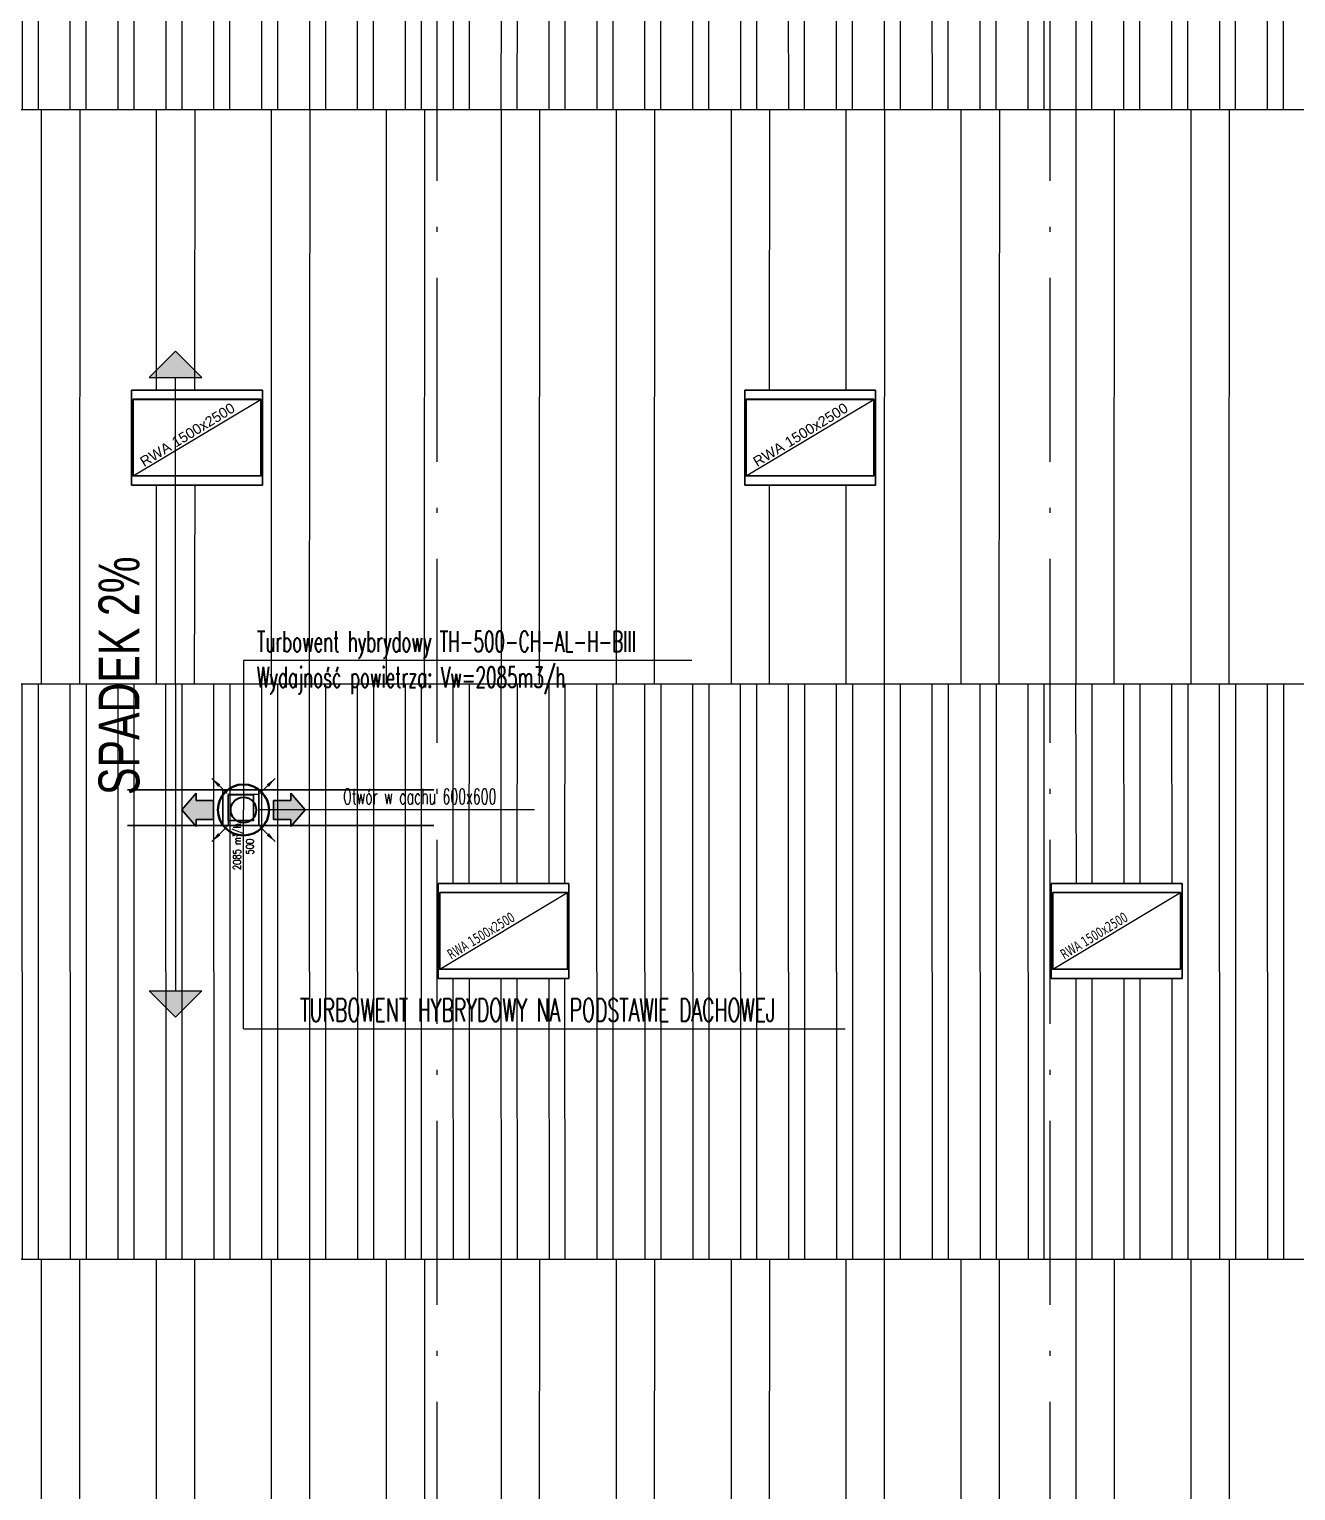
# Model space of a CAD drawing. Extents: x 6529560 to 6558080, y 5579316 to 5588131.
# Drawn here: x 6543331.87 to 6543356.66, y 5579558.69 to 5579587.29 of the extents above; entities that cross this region are included whole.
import ezdxf
from ezdxf.enums import TextEntityAlignment as Align

# ---------------------------------------------------------------- set-up
doc = ezdxf.new("R2010")
doc.units = 0
doc.header["$MEASUREMENT"] = 0
for name, pattern in [('ACAD_ISO10W100', [18, 12, -3, 0, -3]), ('GR_SOLID', [0]), ('STRICHLINIE', [0.75, 0.5, -0.25])]:
    doc.linetypes.add(name, pattern=pattern)
doc.layers.get('0').update_dxf_attribs({"color": 2, "linetype": 'CONTINUOUS', "lineweight": 5})
for name, color, linetype in [('06', 6, 'CONTINUOUS'), ('9', 1, 'CONTINUOUS'), ('_ajw_wywiew', 20, 'STRICHLINIE')]:
    doc.layers.add(name, color=color, linetype=linetype)
for name, color, linetype, lineweight in [('3', 4, 'CONTINUOUS', 13), ('arch_opisy', 20, 'CONTINUOUS', 13), ('arch_osie', 181, 'CONTINUOUS', 5), ('arch_zadaszenie', 76, 'CONTINUOUS', 15), ('arch_zadaszenie klapy dymowe', 31, 'CONTINUOUS', 13), ('arch_zadaszenie_raster', 76, 'CONTINUOUS', 15), ('FLUID-W1', 7, 'CONTINUOUS', 35), ('FLUID-W1-150-ARRGR', 7, 'CONTINUOUS', 13), ('IS_CIĘŻARY', 1, 'CONTINUOUS', 25), ('IS_OTWOROWANIE', 6, 'CONTINUOUS', 35), ('IS_wentylacja opis', 7, 'CONTINUOUS', 18)]:
    doc.layers.add(name, color=color, linetype=linetype, lineweight=lineweight)
doc.styles.add('FDBES', font='simplex.shx')
doc.styles.add('simplex', font='simplex.shx', dxfattribs={"width": 0.8})
doc.styles.get("Standard").update_dxf_attribs({"font": 'arial.ttf', "width": 0.75})
doc.dimstyles.new('FDBES', dxfattribs={"dimscale": 50, "dimtxt": 4, "dimasz": 2.5, "dimexe": 0.8, "dimexo": 2, "dimgap": 1, "dimtad": 1, "dimdsep": 46, "dimtxsty": 'FDBES', "dimcen": 2.5, "dimclrd": 4, "dimclre": 5, "dimadec": 0, "dimazin": 0, "dimtfac": 1, "dimtmove": 0, "dimatfit": 3, "dimfxl": 1, "dimarcsym": 0})
pattern_1 = [(90, (-75.1374, 0), (-0.9375, 2e-16), []), (90, (-74.8249, 0.3125), (-0.9375, 2e-16), [])]
pattern_2 = [(90, (-75.1374, 0), (-2.25, 4e-16), []), (90, (-74.3874, 0.75), (-2.25, 4e-16), [])]

# ---------------------------------------------------------------- blocks, each defined once
blk = doc.blocks.new('w2_1')
at = {"layer": '3', "lineweight": 25, "elevation": 7.783}
for points in [[(6543044.329, 5579880.741), (6543050.329, 5579880.741)], [(6543047.759, 5579880.741), (6543047.759, 5579880.041)], [(6543048.459, 5579880.741), (6543048.459, 5579880.041)], [(6543044.329, 5579880.041), (6543050.329, 5579880.041)]]:
    blk.add_lwpolyline(points, dxfattribs=at)
at = {"layer": '9', "lineweight": 25, "elevation": 7.783}
blk.add_lwpolyline([(6543047.859, 5579880.641), (6543048.359, 5579880.641), (6543048.359, 5579880.141), (6543047.859, 5579880.141)], close=True, dxfattribs=at)
blk = doc.blocks.new('*U994')
at = {"color": 0, "linetype": 'ByBlock', "lineweight": -2, "extrusion": (-1, -2e-16, -1e-16)}
blk.add_ellipse((0, 0), major_axis=(0, -500), ratio=1, start_param=-1.570796, end_param=4.712389, dxfattribs=at)
at = {"color": 0, "linetype": 'ByBlock', "lineweight": -2, "extrusion": (1, 2e-16, 1e-16)}
for major_axis in [(0, -500), (0, -250)]:
    blk.add_ellipse((0, 0), major_axis=major_axis, ratio=1, start_param=-1.570796, end_param=4.712389, dxfattribs=at)
at = {"color": 3, "linetype": 'Continuous', "lineweight": -3, "extrusion": (-1, -2e-16, -1e-16)}
blk.add_ellipse((0, 0), major_axis=(0, -250), ratio=1, start_param=-1.570796, end_param=4.712389, dxfattribs=at)
blk = doc.blocks.new('*U993')
at = {"color": 3, "linetype": 'Continuous', "lineweight": -3, "extrusion": (1, 2e-16, 2e-16)}
blk.add_ellipse((0, 0), major_axis=(0, 0, -250), ratio=1, start_param=-1.570796, end_param=4.712389, dxfattribs=at)
at = {"color": 3, "linetype": 'Continuous', "lineweight": -3, "extrusion": (-1, -2e-16, -2e-16)}
blk.add_ellipse((0, 0), major_axis=(0, 0, -250), ratio=1, start_param=-1.570796, end_param=4.712389, dxfattribs=at)
blk = doc.blocks.new('*U992')
at = {"color": 3, "linetype": 'Continuous', "lineweight": -3, "extrusion": (1, 2e-16, 2e-16)}
blk.add_ellipse((0, 0), major_axis=(0, 0, -250), ratio=1, start_param=-1.570796, end_param=4.712389, dxfattribs=at)
at = {"color": 3, "linetype": 'Continuous', "lineweight": -3, "extrusion": (-1, -2e-16, -2e-16)}
blk.add_ellipse((0, 0), major_axis=(0, 0, -250), ratio=1, start_param=-1.570796, end_param=4.712389, dxfattribs=at)
blk = doc.blocks.new('*U1021')
blk.add_leader([(-297, -297), (0, 0)], dimstyle='FDBES', override={"dimscale": 80, "dimclrd": 7})
blk = doc.blocks.new('*U1022')
blk.add_leader([(297, -297), (0, 0)], dimstyle='FDBES', override={"dimscale": 80, "dimclrd": 7})
blk = doc.blocks.new('*U1023')
blk.add_leader([(-297, 297), (0, 0)], dimstyle='FDBES', override={"dimscale": 80, "dimclrd": 7})
blk = doc.blocks.new('*U1024')
blk.add_leader([(297, 297), (0, 0)], dimstyle='FDBES', override={"dimscale": 80, "dimclrd": 7})

msp = doc.modelspace()

# ---------------------------------------------------------------- hatches: boundary and pattern name
at = {"layer": '_ajw_wywiew', "linetype": 'Continuous'}
for points in [[(6543335.1374, 5579571.8262), (6543335.1374, 5579571.684), (6543334.8567, 5579572.0102), (6543335.1374, 5579572.3363), (6543335.1374, 5579572.1942), (6543335.4811, 5579572.1942), (6543335.4811, 5579571.8262)], [(6543336.9947, 5579571.8262), (6543336.9947, 5579571.684), (6543337.2755, 5579572.0102), (6543336.9947, 5579572.3363), (6543336.9947, 5579572.1942), (6543336.6511, 5579572.1942), (6543336.6511, 5579571.8262)]]:
    msp.add_hatch(color=256, dxfattribs=at).paths.add_polyline_path(points)
at = {"layer": 'arch_opisy', "linetype": 'GR_SOLID'}
for points in [[(6543334.2188, 5579580.4712), (6543334.7359, 5579580.9883), (6543335.2531, 5579580.4712)], [(6543334.2188, 5579568.4712), (6543334.7359, 5579567.954), (6543335.2531, 5579568.4712)]]:
    msp.add_hatch(color=8, dxfattribs=at).paths.add_polyline_path(points)
at = {"layer": 'arch_zadaszenie_raster'}
h = msp.add_hatch(dxfattribs=at)
h.set_pattern_fill('ANSI32,_O', color=256, scale=2.5, angle=45)
h.set_pattern_definition(pattern_1)
h.paths.add_polyline_path([(6543376.1571, 5579596.9697), (6543267.5571, 5579596.9697), (6543267.5571, 5579585.7202), (6543376.1571, 5579585.7202)])
h.paths.add_polyline_path([(6543339.8771, 5579593.0739), (6543342.4371, 5579593.0739), (6543342.4371, 5579591.2139), (6543339.8771, 5579591.2139)], flags=16)
h.paths.add_polyline_path([(6543351.8771, 5579593.0739), (6543354.4371, 5579593.0739), (6543354.4371, 5579591.2139), (6543351.8771, 5579591.2139)], flags=16)
h.paths.add_polyline_path([(6543363.8771, 5579593.0739), (6543366.4371, 5579593.0739), (6543366.4371, 5579591.2139), (6543363.8771, 5579591.2139)], flags=16)
h.paths.add_polyline_path([(6543282.8571, 5579596.9702), (6543321.8571, 5579596.9702), (6543321.8571, 5579594.7124), (6543282.8571, 5579594.7124)])
h = msp.add_hatch(dxfattribs=at)
h.set_pattern_fill('ANSI32,_O', color=256, scale=6, angle=45)
h.set_pattern_definition(pattern_2)
h.paths.add_polyline_path([(6543267.5571, 5579585.7199), (6543376.1571, 5579585.7199), (6543376.1571, 5579574.4702), (6543267.5571, 5579574.4702)])
h.paths.add_polyline_path([(6543357.8771, 5579580.2262), (6543360.4371, 5579580.2262), (6543360.4371, 5579578.3662), (6543357.8771, 5579578.3662)], flags=16)
h.paths.add_polyline_path([(6543345.8771, 5579580.2267), (6543348.4371, 5579580.2267), (6543348.4371, 5579578.3667), (6543345.8771, 5579578.3667)], flags=16)
h.paths.add_polyline_path([(6543333.8771, 5579580.2262), (6543336.4371, 5579580.2262), (6543336.4371, 5579578.3662), (6543333.8771, 5579578.3662)], flags=16)
h.paths.add_polyline_path([(6543282.8571, 5579576.7203), (6543321.8571, 5579576.7194), (6543321.8571, 5579574.4702), (6543282.8571, 5579574.4712)], flags=16)
h = msp.add_hatch(dxfattribs=at)
h.set_pattern_fill('ANSI32,_O', color=256, scale=2.5, angle=45)
h.set_pattern_definition(pattern_1)
h.paths.add_polyline_path([(6543376.1571, 5579574.4702), (6543267.5571, 5579574.4702), (6543267.5571, 5579563.2202), (6543376.1571, 5579563.2202)])
h.paths.add_polyline_path([(6543339.8771, 5579570.5739), (6543342.4371, 5579570.5739), (6543342.4371, 5579568.7139), (6543339.8771, 5579568.7139)], flags=16)
h.paths.add_polyline_path([(6543351.8771, 5579570.5739), (6543354.4371, 5579570.5739), (6543354.4371, 5579568.7139), (6543351.8771, 5579568.7139)], flags=16)
h.paths.add_polyline_path([(6543363.8771, 5579570.5739), (6543366.4371, 5579570.5739), (6543366.4371, 5579568.7139), (6543363.8771, 5579568.7139)], flags=16)
h.paths.add_polyline_path([(6543282.8571, 5579574.4712), (6543321.8571, 5579574.4702), (6543321.8571, 5579572.2193), (6543282.8571, 5579572.2202)])
h = msp.add_hatch(dxfattribs=at)
h.set_pattern_fill('ANSI32,_O', color=256, scale=6, angle=45)
h.set_pattern_definition(pattern_2)
h.paths.add_polyline_path([(6543267.5571, 5579563.2196), (6543376.1571, 5579563.2196), (6543376.1571, 5579551.9702), (6543267.5571, 5579551.9702)])
h.paths.add_polyline_path([(6543357.8771, 5579557.7262), (6543360.4371, 5579557.7262), (6543360.4371, 5579555.8662), (6543357.8771, 5579555.8662)], flags=16)
h.paths.add_polyline_path([(6543345.8771, 5579557.7267), (6543348.4371, 5579557.7267), (6543348.4371, 5579555.8667), (6543345.8771, 5579555.8667)], flags=16)
h.paths.add_polyline_path([(6543333.8771, 5579557.7265), (6543336.4371, 5579557.7265), (6543336.4371, 5579555.8665), (6543333.8771, 5579555.8665)], flags=16)
h.paths.add_polyline_path([(6543282.8571, 5579554.2197), (6543321.8571, 5579554.2197), (6543321.8571, 5579551.9702), (6543282.8571, 5579551.9702)])

# ---------------------------------------------------------------- linework, layer by layer
at = {"layer": '06', "elevation": -7.3391}
for points in [[(6543336.4071, 5579580.0465), (6543333.9071, 5579580.0465), (6543333.9071, 5579578.5465), (6543336.4071, 5579578.5465)], [(6543348.4071, 5579580.0465), (6543345.9071, 5579580.0465), (6543345.9071, 5579578.5465), (6543348.4071, 5579578.5465)], [(6543342.4071, 5579570.3939), (6543339.9071, 5579570.3939), (6543339.9071, 5579568.8939), (6543342.4071, 5579568.8939)], [(6543354.4071, 5579570.3939), (6543351.9071, 5579570.3939), (6543351.9071, 5579568.8939), (6543354.4071, 5579568.8939)]]:
    msp.add_lwpolyline(points, close=True, dxfattribs=at)
at = {"layer": '_ajw_wywiew', "linetype": 'Continuous'}
for p, q in [((6543335.1374, 5579572.3363, 7.0659), (6543334.8567, 5579572.0102, 7.0659)), ((6543335.1374, 5579572.1942, 7.0659), (6543335.1374, 5579572.3363, 7.0659)), ((6543335.4811, 5579572.1942, 7.0659), (6543335.1374, 5579572.1942, 7.0659)), ((6543335.4811, 5579571.8262, 7.0659), (6543335.4811, 5579572.1942, 7.0659)), ((6543336.6511, 5579571.8262, 7.0659), (6543336.6511, 5579572.1942, 7.0659)), ((6543336.6511, 5579572.1942, 7.0659), (6543336.9947, 5579572.1942, 7.0659)), ((6543336.9947, 5579572.1942, 7.0659), (6543336.9947, 5579572.3363, 7.0659)), ((6543336.9947, 5579572.3363, 7.0659), (6543337.2755, 5579572.0102, 7.0659)), ((6543334.8567, 5579572.0102, 7.0659), (6543335.1374, 5579571.684, 7.0659)), ((6543335.1374, 5579571.8262, 7.0659), (6543335.4811, 5579571.8262, 7.0659)), ((6543335.1374, 5579571.684, 7.0659), (6543335.1374, 5579571.8262, 7.0659)), ((6543336.9947, 5579571.8262, 7.0659), (6543336.6511, 5579571.8262, 7.0659)), ((6543337.2755, 5579572.0102, 7.0659), (6543336.9947, 5579571.684, 7.0659)), ((6543336.9947, 5579571.684, 7.0659), (6543336.9947, 5579571.8262, 7.0659))]:
    msp.add_line(p, q, dxfattribs=at)
at = {"layer": 'arch_opisy', "color": 8}
for q in [(6543334.7359, 5579580.4712), (6543334.7359, 5579568.4712)]:
    msp.add_line((6543334.7359, 5579574.4712), q, dxfattribs=at)
at = {"layer": 'arch_opisy', "color": 8, "extrusion": (0, 0, -1)}
for points in [[(-6543334.2188, 5579580.4712), (-6543335.2531, 5579580.4712), (-6543334.7359, 5579580.9883), (-6543334.2188, 5579580.4712)], [(-6543334.2188, 5579568.4712), (-6543335.2531, 5579568.4712), (-6543334.7359, 5579567.954), (-6543334.2188, 5579568.4712)]]:
    msp.add_lwpolyline(points, dxfattribs=at)
at = {"layer": 'arch_osie', "linetype": 'ACAD_ISO10W100', "ltscale": 0.3, "extrusion": (-4.94832e-09, -8.0265e-10, 1)}
for points in [[(6543339.8571, 5579501.825), (6543339.8571, 5579613.6084)], [(6543351.8571, 5579501.825), (6543351.8571, 5579613.6084)], [(6543258.4571, 5579585.7201), (6543385.2571, 5579585.7201)], [(6543258.4571, 5579563.2202), (6543385.2571, 5579563.2202)]]:
    msp.add_lwpolyline(points, dxfattribs=at)
at = {"layer": 'arch_zadaszenie'}
for points in [[(6543376.1571, 5579596.9697), (6543267.5571, 5579596.9697), (6543267.5571, 5579585.7202), (6543376.1571, 5579585.7202)], [(6543267.5571, 5579585.7199), (6543376.1571, 5579585.7199), (6543376.1571, 5579574.4702), (6543267.5571, 5579574.4702)], [(6543333.8771, 5579580.2262), (6543336.4371, 5579580.2262), (6543336.4371, 5579578.3662), (6543333.8771, 5579578.3662)], [(6543345.8771, 5579580.2267), (6543348.4371, 5579580.2267), (6543348.4371, 5579578.3667), (6543345.8771, 5579578.3667)], [(6543376.1571, 5579574.4702), (6543267.5571, 5579574.4702), (6543267.5571, 5579563.2202), (6543376.1571, 5579563.2202)], [(6543339.8771, 5579570.5739), (6543342.4371, 5579570.5739), (6543342.4371, 5579568.7139), (6543339.8771, 5579568.7139)], [(6543351.8771, 5579570.5739), (6543354.4371, 5579570.5739), (6543354.4371, 5579568.7139), (6543351.8771, 5579568.7139)], [(6543267.5571, 5579563.2196), (6543376.1571, 5579563.2196), (6543376.1571, 5579551.9702), (6543267.5571, 5579551.9702)]]:
    msp.add_lwpolyline(points, close=True, dxfattribs=at)
at = {"layer": 'arch_zadaszenie klapy dymowe'}
for p, q in [((6543336.4371, 5579580.2262), (6543333.8771, 5579580.2262)), ((6543333.8771, 5579580.2262), (6543333.8771, 5579578.3662)), ((6543336.4371, 5579578.3662), (6543336.4371, 5579580.2262)), ((6543348.4371, 5579580.2262), (6543345.8771, 5579580.2262)), ((6543345.8771, 5579580.2262), (6543345.8771, 5579578.3662)), ((6543348.4371, 5579578.3662), (6543348.4371, 5579580.2262)), ((6543333.9071, 5579578.5462), (6543333.9071, 5579580.0462)), ((6543333.9071, 5579580.0462), (6543336.4071, 5579580.0462)), ((6543333.9071, 5579578.5462), (6543336.4071, 5579580.0462)), ((6543333.9071, 5579578.5462), (6543336.4071, 5579580.0462)), ((6543336.4071, 5579580.0462), (6543336.4071, 5579578.5462)), ((6543336.4071, 5579580.0462), (6543336.4071, 5579578.5462)), ((6543345.9071, 5579578.5462), (6543345.9071, 5579580.0462)), ((6543345.9071, 5579580.0462), (6543348.4071, 5579580.0462)), ((6543345.9071, 5579578.5462), (6543348.4071, 5579580.0462)), ((6543345.9071, 5579578.5462), (6543348.4071, 5579580.0462)), ((6543348.4071, 5579580.0462), (6543348.4071, 5579578.5462)), ((6543348.4071, 5579580.0462), (6543348.4071, 5579578.5462)), ((6543336.4071, 5579578.5462), (6543333.9071, 5579578.5462)), ((6543336.4071, 5579578.5462), (6543333.9071, 5579578.5462)), ((6543348.4071, 5579578.5462), (6543345.9071, 5579578.5462)), ((6543348.4071, 5579578.5462), (6543345.9071, 5579578.5462)), ((6543333.8771, 5579578.3662), (6543336.4371, 5579578.3662)), ((6543345.8771, 5579578.3662), (6543348.4371, 5579578.3662)), ((6543339.9071, 5579568.8939), (6543342.4071, 5579570.3939)), ((6543351.9071, 5579568.8939), (6543354.4071, 5579570.3939))]:
    msp.add_line(p, q, dxfattribs=at)
for points in [[(6543342.4371, 5579568.7139), (6543342.4371, 5579570.5739), (6543339.8771, 5579570.5739), (6543339.8771, 5579568.7139)], [(6543339.9071, 5579568.8939), (6543339.9071, 5579570.3939), (6543342.4071, 5579570.3939), (6543342.4071, 5579568.8939)], [(6543354.4371, 5579568.7139), (6543354.4371, 5579570.5739), (6543351.8771, 5579570.5739), (6543351.8771, 5579568.7139)], [(6543351.9071, 5579568.8939), (6543351.9071, 5579570.3939), (6543354.4071, 5579570.3939), (6543354.4071, 5579568.8939)]]:
    msp.add_lwpolyline(points, close=True, dxfattribs=at)
for points in [[(6543342.4071, 5579570.3939), (6543342.4071, 5579568.8939), (6543339.9071, 5579568.8939), (6543342.4071, 5579570.3939)], [(6543354.4071, 5579570.3939), (6543354.4071, 5579568.8939), (6543351.9071, 5579568.8939), (6543354.4071, 5579570.3939)]]:
    msp.add_lwpolyline(points, dxfattribs=at)
at = {"layer": 'IS_OTWOROWANIE', "color": 2, "lineweight": 0}
msp.add_line((6543336.0661, 5579567.7291, -7352.701), (6543336.0661, 5579572.0102, 7.4959), dxfattribs=at)
at = {"layer": 'IS_OTWOROWANIE', "lineweight": 0}
msp.add_line((6543341.7603, 5579572.0102, 7.4959), (6543336.3661, 5579572.0102, 7.0886), dxfattribs=at)
at = {"layer": 'IS_OTWOROWANIE', "lineweight": 0, "elevation": 7.0659}
msp.add_lwpolyline([(6543335.7661, 5579571.7102), (6543336.3661, 5579571.7102), (6543336.3661, 5579572.3102), (6543335.7661, 5579572.3102)], close=True, dxfattribs=at)
at = {"layer": 'IS_OTWOROWANIE', "color": 2, "lineweight": 0, "elevation": -7352.701}
msp.add_lwpolyline([(6543336.0661, 5579567.7291), (6543347.8455, 5579567.7291)], dxfattribs=at)
at = {"layer": 'IS_wentylacja opis', "elevation": 7.4959}
msp.add_lwpolyline([(6543344.8393, 5579574.934), (6543336.0661, 5579574.934), (6543336.0661, 5579572.0102)], dxfattribs=at)

# ---------------------------------------------------------------- block references
at = {"layer": '3', "lineweight": 25, "xscale": -1}
msp.add_blockref('w2_1', (13086384.123, -308.3357, -7.8197), dxfattribs=at)
at = {"layer": 'FLUID-W1', "color": 3, "linetype": 'Continuous', "extrusion": (1, -3e-16, 1e-16), "xscale": 0.0009999999920032, "yscale": 0.0009999999920032, "zscale": 0.0009999999920032, "rotation": 89.99999999999999}
msp.add_blockref('*U994', (5579572.0102, 7.7459, 6543336.0661), dxfattribs=at)
at = {"layer": 'FLUID-W1', "color": 3, "linetype": 'Continuous', "extrusion": (0, -1, -2e-16), "xscale": 0.0009999999920032, "yscale": 0.0009999999920032, "zscale": 0.0009999999920032, "rotation": 270}
for name, p in [('*U993', (6543336.0661, 7.0659, -5579572.0102)), ('*U992', (6543336.0661, 7.6559, -5579572.0102))]:
    msp.add_blockref(name, p, dxfattribs=at)
at = {"layer": 'FLUID-W1-150-ARRGR', "xscale": 0.0009999999920032, "yscale": 0.0009999999920032, "zscale": 0.0009999999920032, "rotation": 89.99999999999999}
for name, p in [('*U1024', (6543335.7454, 5579572.3309, 7.8759)), ('*U1022', (6543336.3868, 5579572.3309, 7.8759)), ('*U1023', (6543335.7454, 5579571.6895, 7.8759)), ('*U1021', (6543336.3868, 5579571.6895, 7.8759))]:
    msp.add_blockref(name, p, dxfattribs=at)

# ---------------------------------------------------------------- texts
at = {"layer": 'arch_opisy', "color": 8, "width": 0.722959}
msp.add_text('SPADEK 2%', height=0.8, rotation=90, dxfattribs=at).set_placement((6543334.0295, 5579572.3021, 21.2187))
at = {"layer": 'arch_zadaszenie klapy dymowe'}
for p in [(6543334.1197, 5579578.7176, 21.2187), (6543346.1197, 5579578.7176, 13.8796)]:
    msp.add_text('RWA 1500x2500', height=0.2, rotation=31.45802, dxfattribs=at).set_placement(p)
at = {"layer": 'arch_zadaszenie klapy dymowe', "char_height": 0.2, "width": 2.165027, "attachment_point": 1, "rotation": 31.45802}
for insert in [(6543340.0304, 5579569.2501, 13.8796), (6543352.0304, 5579569.2501, 21.2187)]:
    msp.add_mtext('{\\fTahoma|b0|i0|c0|p34;RWA 1500x2500}', dxfattribs=dict(at, insert=insert))
at = {"layer": 'FLUID-W1-150-ARRGR', "color": 7, "insert": (6543336.0661, 5579571.2916, 7.8759), "char_height": 0.15, "attachment_point": 5, "rotation": 90, "style": 'simplex'}
msp.add_mtext('2085 m{\\A2;\\H0.5x;3}/h\\P500', dxfattribs=at)
at = {"layer": 'IS_CIĘŻARY', "color": 2, "style": 'simplex', "width": 0.6}
msp.add_text('TURBOWENT HYBRYDOWY NA PODSTAWIE DACHOWEJ', height=0.45, dxfattribs=at).set_placement((6543341.825, 5579567.8685, -7352.701), align=Align.CENTER)
at = {"layer": 'IS_OTWOROWANIE', "lineweight": 0, "style": 'simplex', "width": 0.6}
msp.add_text('Otwór w dachu 600x600', height=0.3, dxfattribs=at).set_placement((6543338.017, 5579572.2726, 21.4455), align=Align.MIDDLE_LEFT)
at = {"layer": 'IS_wentylacja opis', "style": 'simplex', "width": 0.6}
for s, p in [('Turbowent hybrydowy TH-500-CH-AL-H-BIII', (6543336.3296, 5579575.3064, 21.4455)), ('Wydajność powietrza: Vw=2085m3/h', (6543336.3296, 5579574.6085, 21.4455))]:
    msp.add_text(s, height=0.4, dxfattribs=at).set_placement(p, align=Align.MIDDLE_LEFT)

doc.saveas('drawing.dxf')
